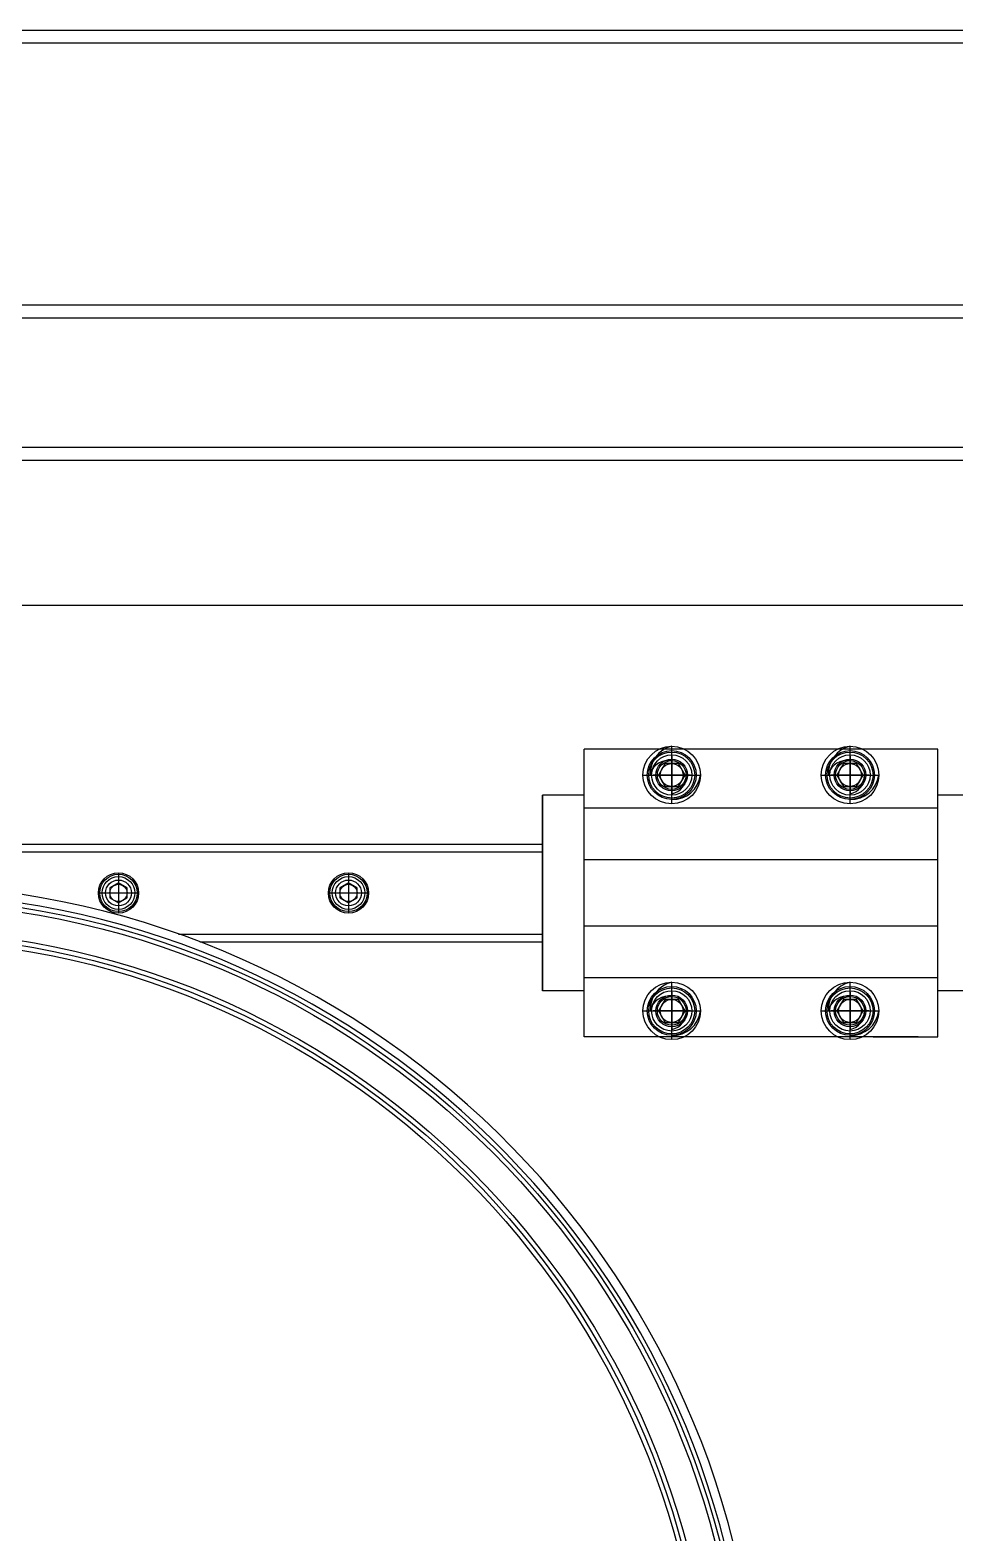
# Model space of a CAD drawing. Header units: millimetres. Extents: x 4080735 to 4152075, y -451436 to -400976.
# Drawn here: x 4103882 to 4104204, y -422535 to -422012 of the extents above; entities that cross this region are included whole.
import ezdxf

# ---------------------------------------------------------------- set-up
doc = ezdxf.new("R2010")
doc.units = ezdxf.units.MM
doc.header["$LTSCALE"] = 60
doc.layers.add('EQUIPMENT', color=6, linetype='Continuous')

# ---------------------------------------------------------------- blocks, each defined once
blk = doc.blocks.new('EQ')
at = {"layer": 'EQUIPMENT', "color": 253}
for p, q in [((-12255, 19956.49), (-8955, 19956.49)), ((-12250.5, 19951.99), (-11155, 19951.99)), ((-12159.5, 19860.99), (-11155, 19860.99)), ((-12155, 19856.49), (-11155, 19856.49)), ((-12155, 19811.49), (-11145, 19811.49)), ((-12155, 19806.99), (-11145, 19806.99)), ((-12100, 19756.49), (-11310, 19756.49)), ((-11340.09, 19706.49), (-11463.09, 19706.49)), ((-11463.09, 19606.49), (-11463.09, 19706.49)), ((-11432.59, 19687.49), (-11432.59, 19707.49)), ((-11432.59, 19688.99), (-11432.59, 19705.99)), ((-11432.59, 19703.99), (-11432.59, 19690.99)), ((-11370.59, 19687.49), (-11370.59, 19707.49)), ((-11370.59, 19688.99), (-11370.59, 19705.99)), ((-11370.59, 19703.99), (-11370.59, 19690.99)), ((-11340.09, 19606.49), (-11340.09, 19706.49)), ((-11434.89, 19701.49), (-11437.2, 19697.49)), ((-11430.28, 19701.49), (-11434.89, 19701.49)), ((-11432.59, 19702.49), (-11432.59, 19692.49)), ((-11427.97, 19697.49), (-11430.28, 19701.49)), ((-11372.89, 19701.49), (-11375.2, 19697.49)), ((-11368.28, 19701.49), (-11372.89, 19701.49)), ((-11370.59, 19702.49), (-11370.59, 19692.49)), ((-11365.97, 19697.49), (-11368.28, 19701.49)), ((-11442.59, 19697.49), (-11422.59, 19697.49)), ((-11441.09, 19697.49), (-11424.09, 19697.49)), ((-11426.09, 19697.49), (-11439.09, 19697.49)), ((-11437.59, 19697.49), (-11427.59, 19697.49)), ((-11437.2, 19697.49), (-11434.89, 19693.49)), ((-11434.89, 19693.49), (-11430.28, 19693.49)), ((-11430.28, 19693.49), (-11427.97, 19697.49)), ((-11380.59, 19697.49), (-11360.59, 19697.49)), ((-11379.09, 19697.49), (-11362.09, 19697.49)), ((-11364.09, 19697.49), (-11377.09, 19697.49)), ((-11375.59, 19697.49), (-11365.59, 19697.49)), ((-11375.2, 19697.49), (-11372.89, 19693.49)), ((-11372.89, 19693.49), (-11368.28, 19693.49)), ((-11368.28, 19693.49), (-11365.97, 19697.49)), ((-11477.59, 19690.49), (-11477.59, 19622.49)), ((-11477.59, 19622.49), (-11477.59, 19690.49)), ((-11463.09, 19690.49), (-11477.59, 19690.49)), ((-11432.59, 19688.99), (-11432.59, 19690.99)), ((-11370.59, 19688.99), (-11370.59, 19690.99)), ((-11325.59, 19690.49), (-11340.09, 19690.49)), ((-11340.09, 19685.99), (-11463.09, 19685.99)), ((-11932.41, 19673.49), (-11477.59, 19673.49)), ((-11932.41, 19670.79), (-11477.59, 19670.79)), ((-11340.09, 19667.99), (-11463.09, 19667.99)), ((-11625, 19663.49), (-11625, 19649.49)), ((-11625, 19662.99), (-11625, 19649.99)), ((-11545, 19663.49), (-11545, 19649.49)), ((-11545, 19662.99), (-11545, 19649.99)), ((-11631.5, 19656.49), (-11618.5, 19656.49)), ((-11625, 19659.96), (-11628, 19658.22)), ((-11628, 19658.22), (-11628, 19654.76)), ((-11622, 19658.22), (-11625, 19659.96)), ((-11622, 19654.76), (-11622, 19658.22)), ((-11551.5, 19656.49), (-11538.5, 19656.49)), ((-11545, 19659.96), (-11548, 19658.22)), ((-11548, 19658.22), (-11548, 19654.76)), ((-11542, 19658.22), (-11545, 19659.96)), ((-11542, 19654.76), (-11542, 19658.22)), ((-11628, 19654.76), (-11625, 19653.03)), ((-11625, 19653.03), (-11622, 19654.76)), ((-11548, 19654.76), (-11545, 19653.03)), ((-11545, 19653.03), (-11542, 19654.76)), ((-11604.09, 19642.19), (-11477.59, 19642.19)), ((-11340.09, 19644.99), (-11463.09, 19644.99)), ((-11596.74, 19639.49), (-11477.59, 19639.49)), ((-11340.09, 19626.99), (-11463.09, 19626.99)), ((-11432.59, 19605.49), (-11432.59, 19625.49)), ((-11370.59, 19605.49), (-11370.59, 19625.49)), ((-11463.09, 19622.49), (-11477.59, 19622.49)), ((-11432.59, 19606.99), (-11432.59, 19623.99)), ((-11432.59, 19621.99), (-11432.59, 19608.99)), ((-11432.59, 19620.49), (-11432.59, 19610.49)), ((-11370.59, 19606.99), (-11370.59, 19623.99)), ((-11370.59, 19621.99), (-11370.59, 19608.99)), ((-11370.59, 19620.49), (-11370.59, 19610.49)), ((-11325.59, 19622.49), (-11340.09, 19622.49)), ((-11442.59, 19615.49), (-11422.59, 19615.49)), ((-11441.09, 19615.49), (-11424.09, 19615.49)), ((-11426.09, 19615.49), (-11439.09, 19615.49)), ((-11437.59, 19615.49), (-11427.59, 19615.49)), ((-11434.89, 19619.49), (-11437.2, 19615.49)), ((-11437.2, 19615.49), (-11434.89, 19611.49)), ((-11430.28, 19619.49), (-11434.89, 19619.49)), ((-11427.97, 19615.49), (-11430.28, 19619.49)), ((-11430.28, 19611.49), (-11427.97, 19615.49)), ((-11380.59, 19615.49), (-11360.59, 19615.49)), ((-11379.09, 19615.49), (-11362.09, 19615.49)), ((-11364.09, 19615.49), (-11377.09, 19615.49)), ((-11375.59, 19615.49), (-11365.59, 19615.49)), ((-11372.89, 19619.49), (-11375.2, 19615.49)), ((-11375.2, 19615.49), (-11372.89, 19611.49)), ((-11368.28, 19619.49), (-11372.89, 19619.49)), ((-11365.97, 19615.49), (-11368.28, 19619.49)), ((-11368.28, 19611.49), (-11365.97, 19615.49)), ((-11434.89, 19611.49), (-11430.28, 19611.49)), ((-11372.89, 19611.49), (-11368.28, 19611.49)), ((-11346.91, 19606.49), (-11463.09, 19606.49)), ((-11432.59, 19606.99), (-11432.59, 19608.99)), ((-11370.59, 19606.99), (-11370.59, 19608.99)), ((-11362.59, 19606.49), (-11340.09, 19606.49))]:
    blk.add_line(p, q, dxfattribs=at)
for centre, radius in [((-11432.59, 19697.49), 10), ((-11432.59, 19697.49), 8.5), ((-11432.59, 19697.49), 8), ((-11432.59, 19697.49), 7), ((-11370.59, 19697.49), 10), ((-11370.59, 19697.49), 8.5), ((-11370.59, 19697.49), 8), ((-11370.59, 19697.49), 7), ((-11432.59, 19697.49), 5.5), ((-11432.59, 19697.49), 5), ((-11432.59, 19697.49), 5), ((-11432.59, 19697.49), 4), ((-11370.59, 19697.49), 5.5), ((-11370.59, 19697.49), 5), ((-11370.59, 19697.49), 5), ((-11370.59, 19697.49), 4), ((-11625, 19656.49), 7), ((-11625, 19656.49), 6.5), ((-11625, 19656.49), 5.7), ((-11545, 19656.49), 7), ((-11545, 19656.49), 6.5), ((-11545, 19656.49), 5.7), ((-11625, 19656.49), 4.5), ((-11625, 19656.49), 3), ((-11545, 19656.49), 4.5), ((-11545, 19656.49), 3), ((-11705, 19356.49), 298.5), ((-11705, 19356.49), 296.9), ((-11705, 19356.49), 287.11), ((-11705, 19356.49), 285.5), ((-11705, 19356.49), 283.9), ((-11432.59, 19615.49), 10), ((-11370.59, 19615.49), 10), ((-11432.59, 19615.49), 8.5), ((-11432.59, 19615.49), 8), ((-11432.59, 19615.49), 7), ((-11432.59, 19615.49), 5.5), ((-11432.59, 19615.49), 5), ((-11432.59, 19615.49), 5), ((-11370.59, 19615.49), 8.5), ((-11370.59, 19615.49), 8), ((-11370.59, 19615.49), 7), ((-11370.59, 19615.49), 5.5), ((-11370.59, 19615.49), 5), ((-11370.59, 19615.49), 5), ((-11432.59, 19615.49), 4), ((-11370.59, 19615.49), 4)]:
    blk.add_circle(centre, radius, dxfattribs=at)
for centre, radius, start, end in [((-11430.35, 19698), 9.75, 103.259, 183.0012), ((-11368.35, 19698), 9.75, 103.259, 183.0012), ((-11433.68, 19695.79), 6.79, 80.7015, 161.0185), ((-11371.68, 19695.79), 6.79, 80.7015, 161.0185), ((-11433.71, 19697.03), 6.14, 280.5724, 4.2904), ((-11432.24, 19698.72), 9.73, 267.963, 352.7661), ((-11371.71, 19697.03), 6.14, 280.5724, 4.2904), ((-11370.24, 19698.72), 9.73, 267.963, 352.7661), ((-11705, 19356.49), 303, 2.6483, 357.3517), ((-11705, 19356.49), 300, 2.6748, 357.3252), ((-11430.35, 19616), 9.75, 103.259, 183.0012), ((-11368.35, 19616), 9.75, 103.259, 183.0012), ((-11433.68, 19613.79), 6.79, 80.7015, 161.0185), ((-11371.68, 19613.79), 6.79, 80.7015, 161.0185), ((-11433.71, 19615.03), 6.14, 280.5724, 4.2904), ((-11432.24, 19616.72), 9.73, 267.963, 352.7661), ((-11371.71, 19615.03), 6.14, 280.5724, 4.2904), ((-11370.24, 19616.72), 9.73, 267.963, 352.7661)]:
    blk.add_arc(centre, radius, start, end, dxfattribs=at)

msp = doc.modelspace()

# ---------------------------------------------------------------- block references
at = {"layer": 'EQUIPMENT', "color": 3}
msp.add_blockref('EQ', (4115537.76, -441968.78), dxfattribs=at)

doc.saveas('drawing.dxf')
